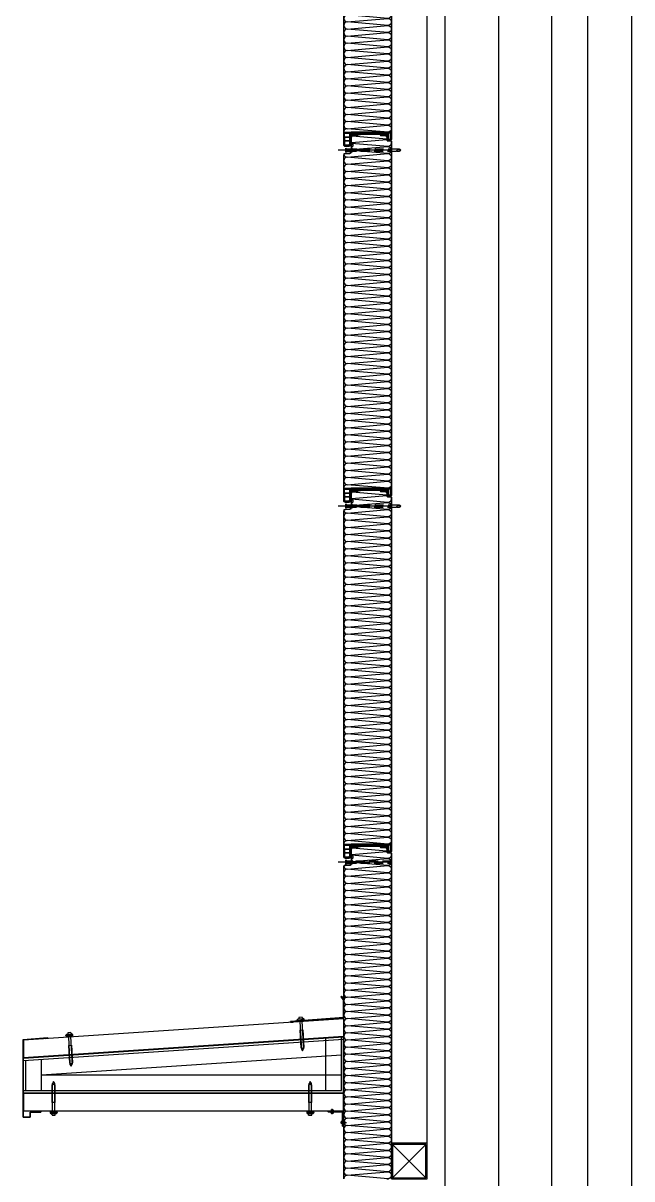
# Model space of a CAD drawing. Header units: millimetres. Extents: x 0 to 672800, y 0 to 118800.
# Drawn here: x 55165 to 56875, y 28554 to 31800 of the extents above; entities that cross this region are included whole.
import ezdxf
from ezdxf.xclip import XClip

# ---------------------------------------------------------------- set-up
doc = ezdxf.new("R2010")
doc.units = ezdxf.units.MM
doc.header["$LTSCALE"] = 200
doc.header["$XCLIPFRAME"] = 0
for name, pattern in [('CEN-GAUN', [32.2, 30, -1, 0.2, -1]), ('HIDDEN', [0.375, 0.25, -0.125]), ('XR-sec$0$DASHED', [0.75, 0.5, -0.25])]:
    doc.linetypes.add(name, pattern=pattern)
for name, color, linetype in [('0-S-col', 4, 'Continuous'), ('01하지철물', 253, 'Continuous'), ('161', 161, 'Continuous'), ('7', 7, 'Continuous'), ('A-CON', 2, 'Continuous'), ('BOLT', 8, 'Continuous'), ('BRK', 8, 'Continuous'), ('CEN', 1, 'CEN-GAUN'), ('CON', 2, 'Continuous'), ('ELE', 7, 'Continuous'), ('HAT', 8, 'Continuous'), ('HAT-253', 253, 'Continuous'), ('HAT-INS1', 252, 'Continuous'), ('Insul', 252, 'Continuous'), ('PANEL', 6, 'Continuous'), ('SYP_INSUL', 252, 'Continuous'), ('THK50', 6, 'Continuous'), ('WALL', 2, 'Continuous'), ('~BOLT', 11, 'Continuous'), ('후레싱', 4, 'Continuous')]:
    doc.layers.add(name, color=color, linetype=linetype)

# ---------------------------------------------------------------- blocks, each defined once
blk = doc.blocks.new('SCW-1')
at = {"layer": 'BOLT', "color": 8, "linetype": 'HIDDEN', "ltscale": 0.5}
for p, q in [((150, 3), (150, 9)), ((154.1, 12), (151.1, 9)), ((151.1, 9), (151.1, 3)), ((151.1, 3), (154.1, 0)), ((153.1, 5.4), (153.1, 6.6)), ((153.1, 6.6), (154.5, 6.6)), ((154.5, 5.4), (153.1, 5.4)), ((154.5, 12), (154.1, 12)), ((154.1, 0), (154.5, 0)), ((154.5, 6.6), (154.5, 12)), ((154.5, 0), (154.5, 5.4))]:
    blk.add_line(p, q, dxfattribs=at)
for points in [[(0, 6), (9, 7), (11, 9), (12, 7), (10, 3)], [(10, 3), (5, 3), (0, 6), (5, 9), (11, 9)], [(150, 3), (10, 3)], [(11, 9), (150, 9)]]:
    blk.add_lwpolyline(points, dxfattribs=at)
for centre, start, end in [((150.6, 9.2), 199.4712, 340.5288), ((150.6, 2.8), 19.4712, 160.5288)]:
    blk.add_arc(centre, 0.6, start, end, dxfattribs=at)
blk = doc.blocks.new('PANEL-135')
at = {"layer": '161'}
for p, q in [((150, 0), (0, 0)), ((150, -1000), (0, -1000))]:
    blk.add_line(p, q, dxfattribs=at)
at = {"layer": 'BOLT', "color": 8, "linetype": 'HIDDEN', "ltscale": 0.5}
for p, q in [((37.8, 20.4), (41.2, 17)), ((37.8, 19.3), (40.8, 16.3)), ((37.8, 8.7), (40.8, 11.7)), ((37.8, 7.6), (41.2, 11)), ((37.8, 6.4), (41.2, 3)), ((37.8, 5.3), (40.8, 2.3)), ((41.2, 17), (41.2, 11)), ((41.2, 3), (41.2, -3)), ((37.8, -5.3), (40.8, -2.3)), ((37.8, -6.1), (37.8, -6.1)), ((38.6, -5.6), (41.2, -3))]:
    blk.add_line(p, q, dxfattribs=at)
at = {"layer": 'HAT-INS1'}
for points in [[(137, 30.5), (39.6, 38.9)], [(37.8, 21.4), (137, 30)]]:
    blk.add_lwpolyline(points, dxfattribs=at)
for points in [[(147.4, 26.4, -0.625476), (139.5, 10.2), (37.8, 19.1)], [(37.8, 1.4), (139.5, 10.2, -1), (139.5, -9.8), (37.8, -0.9)], [(25.8, -19.8), (139.5, -9.8, -1), (139.5, -29.8), (25.8, -19.8), (25.8, -19.8, 1), (25.8, -39.8, 1)], [(25.8, -39.8), (139.5, -29.8, -1), (139.5, -49.8), (25.8, -39.8), (25.8, -39.8, 1), (25.8, -59.8, 1)], [(16.1, -12.4, 0.338737), (25.8, -19.8)], [(25.8, -59.8), (139.5, -49.8, -1), (139.5, -69.8), (25.8, -59.8), (25.8, -59.8, 1), (25.8, -79.8, 1)], [(25.8, -79.8), (139.5, -69.8, -1), (139.5, -89.8), (25.8, -79.8), (25.8, -79.8, 1), (25.8, -99.8, 1)], [(25.8, -99.8), (139.5, -89.8, -1), (139.5, -109.8), (25.8, -99.8), (25.8, -99.8, 1), (25.8, -119.8, 1)], [(25.8, -119.8), (139.5, -109.8, -1), (139.5, -129.8), (25.8, -119.8), (25.8, -119.8, 1), (25.8, -139.8, 1)], [(25.8, -139.8), (139.5, -129.8, -1), (139.5, -149.8), (25.8, -139.8), (25.8, -139.8, 1), (25.8, -159.8, 1)], [(25.8, -159.8), (139.5, -149.8, -1), (139.5, -169.8), (25.8, -159.8), (25.8, -159.8, 1), (25.8, -179.8, 1)], [(25.8, -179.8), (139.5, -169.8, -1), (139.5, -189.8), (25.8, -179.8), (25.8, -179.8, 1), (25.8, -199.8, 1)], [(25.8, -199.8), (139.5, -189.8, -1), (139.5, -209.8), (25.8, -199.8), (25.8, -199.8, 1), (25.8, -219.8, 1)], [(25.8, -219.8), (139.5, -209.8, -1), (139.5, -229.8), (25.8, -219.8), (25.8, -219.8, 1), (25.8, -239.8, 1)], [(25.8, -239.8), (139.5, -229.8, -1), (139.5, -249.8), (25.8, -239.8), (25.8, -239.8, 1), (25.8, -259.8, 1)], [(25.8, -259.8), (139.5, -249.8, -1), (139.5, -269.8), (25.8, -259.8), (25.8, -259.8, 1), (25.8, -279.8, 1)], [(25.8, -279.8), (139.5, -269.8, -1), (139.5, -289.8), (25.8, -279.8), (25.8, -279.8, 1), (25.8, -299.8, 1)], [(25.8, -299.8), (139.5, -289.8, -1), (139.5, -309.8), (25.8, -299.8), (25.8, -299.8, 1), (25.8, -319.8, 1)], [(25.8, -319.8), (139.5, -309.8, -1), (139.5, -329.8), (25.8, -319.8), (25.8, -319.8, 1), (25.8, -339.8, 1)], [(25.8, -339.8), (139.5, -329.8, -1), (139.5, -349.8), (25.8, -339.8), (25.8, -339.8, 1), (25.8, -359.8, 1)], [(25.8, -359.8), (139.5, -349.8, -1), (139.5, -369.8), (25.8, -359.8), (25.8, -359.8, 1), (25.8, -379.8, 1)], [(25.8, -379.8), (139.5, -369.8, -1), (139.5, -389.8), (25.8, -379.8), (25.8, -379.8, 1), (25.8, -399.8, 1)], [(25.8, -399.8), (139.5, -389.8, -1), (139.5, -409.8), (25.8, -399.8), (25.8, -399.8, 1), (25.8, -419.8, 1)], [(25.8, -419.8), (139.5, -409.8, -1), (139.5, -429.8), (25.8, -419.8), (25.8, -419.8, 1), (25.8, -439.8, 1)], [(25.8, -439.8), (139.5, -429.8, -1), (139.5, -449.8), (25.8, -439.8), (25.8, -439.8, 1), (25.8, -459.8, 1)], [(25.8, -459.8), (139.5, -449.8, -1), (139.5, -469.8), (25.8, -459.8), (25.8, -459.8, 1), (25.8, -479.8, 1)], [(25.8, -479.8), (139.5, -469.8, -1), (139.5, -489.8), (25.8, -479.8), (25.8, -479.8, 1), (25.8, -499.8, 1)], [(25.8, -499.8), (139.5, -489.8, -1), (139.5, -509.8), (25.8, -499.8), (25.8, -499.8, 1), (25.8, -519.8, 1)], [(25.8, -519.8), (139.5, -509.8, -1), (139.5, -529.8), (25.8, -519.8), (25.8, -519.8, 1), (25.8, -539.8, 1)], [(25.8, -539.8), (139.5, -529.8, -1), (139.5, -549.8), (25.8, -539.8), (25.8, -539.8, 1), (25.8, -559.8, 1)], [(25.8, -559.8), (139.5, -549.8, -1), (139.5, -569.8), (25.8, -559.8), (25.8, -559.8, 1), (25.8, -579.8, 1)], [(25.8, -579.8), (139.5, -569.8, -1), (139.5, -589.8), (25.8, -579.8), (25.8, -579.8, 1), (25.8, -599.8, 1)], [(25.8, -599.8), (139.5, -589.8, -1), (139.5, -609.8), (25.8, -599.8), (25.8, -599.8, 1), (25.8, -619.8, 1)], [(25.8, -619.8), (139.5, -609.8, -1), (139.5, -629.8), (25.8, -619.8), (25.8, -619.8, 1), (25.8, -639.8, 1)], [(25.8, -639.8), (139.5, -629.8, -1), (139.5, -649.8), (25.8, -639.8), (25.8, -639.8, 1), (25.8, -659.8, 1)], [(25.8, -659.8), (139.5, -649.8, -1), (139.5, -669.8), (25.8, -659.8), (25.8, -659.8, 1), (25.8, -679.8, 1)], [(25.8, -679.8), (139.5, -669.8, -1), (139.5, -689.8), (25.8, -679.8), (25.8, -679.8, 1), (25.8, -699.8, 1)], [(25.8, -699.8), (139.5, -689.8, -1), (139.5, -709.8), (25.8, -699.8), (25.8, -699.8, 1), (25.8, -719.8, 1)], [(25.8, -719.8), (139.5, -709.8, -1), (139.5, -729.8), (25.8, -719.8), (25.8, -719.8, 1), (25.8, -739.8, 1)], [(25.8, -739.8), (139.5, -729.8, -1), (139.5, -749.8), (25.8, -739.8), (25.8, -739.8, 1), (25.8, -759.8, 1)], [(25.8, -759.8), (139.5, -749.8, -1), (139.5, -769.8), (25.8, -759.8), (25.8, -759.8, 1), (25.8, -779.8, 1)], [(25.8, -779.8), (139.5, -769.8, -1), (139.5, -789.8), (25.8, -779.8), (25.8, -779.8, 1), (25.8, -799.8, 1)], [(25.8, -799.8), (139.5, -789.8, -1), (139.5, -809.8), (25.8, -799.8), (25.8, -799.8, 1), (25.8, -819.8, 1)], [(25.8, -819.8), (139.5, -809.8, -1), (139.5, -829.8), (25.8, -819.8), (25.8, -819.8, 1), (25.8, -839.8, 1)], [(25.8, -839.8), (139.5, -829.8, -1), (139.5, -849.8), (25.8, -839.8), (25.8, -839.8, 1), (25.8, -859.8, 1)], [(25.8, -859.8), (139.5, -849.8, -1), (139.5, -869.8), (25.8, -859.8), (25.8, -859.8, 1), (25.8, -879.8, 1)], [(25.8, -879.8), (139.5, -869.8, -1), (139.5, -889.8), (25.8, -879.8), (25.8, -879.8, 1), (25.8, -899.8, 1)], [(25.8, -899.8), (139.5, -889.8, -1), (139.5, -909.8), (25.8, -899.8), (25.8, -899.8, 1), (25.8, -919.8, 1)], [(25.8, -919.8), (139.5, -909.8, -1), (139.5, -929.8), (25.8, -919.8), (25.8, -919.8, 1), (25.8, -939.8, 1)], [(129.1, -948.8), (25.8, -939.8), (25.8, -939.8, 0.541794), (16.7, -953.8, 0.541794)], [(25.8, -939.8), (139.5, -929.8, -1), (139.5, -949.8), (138.9, -949.7)]]:
    blk.add_lwpolyline(points, format="xyb", dxfattribs=at)
at = {"layer": 'Insul', "color": 251}
for p, q in [((18.3, -964.5), (18.3, -973.7)), ((32.3, -964.5), (18.3, -964.5)), ((32.3, -973.7), (18.3, -973.7)), ((32.3, -964.5), (32.3, -973.7)), ((18.3, -974.7), (18.3, -983)), ((32.3, -974.7), (18.3, -974.7)), ((29, -986.4), (21.7, -986.4)), ((32.3, -974.7), (32.3, -983))]:
    blk.add_line(p, q, dxfattribs=at)
for points in [[(135.1, 38.5), (136, 38.5, 0.414214), (136.3, 38.8), (136.3, 39), (136.3, 39.5, 0.414214), (133.3, 42.5), (128.3, 43.2), (120.8, 43.2, -0.414214), (120.3, 43.7), (120.3, 44, -0.414214), (120.8, 44.5), (133.9, 44.5), (135.5, 44.1, 0.487928), (135.9, 44.4), (135.9, 44.5, 0.414214), (133.9, 46.5), (82.3, 46.5), (40.6, 46.5, 0.414214), (38.6, 44.5), (38.6, 44.4, 0.487928), (39, 44.1), (40.6, 44.5), (53.7, 44.5, -0.414214), (54.2, 44), (54.2, 43.7, -0.414214), (53.7, 43.2), (46.1, 43.2), (41.1, 42.5, 0.414214), (38.1, 39.5), (38.1, 39), (38.1, 38.8, 0.414214), (38.4, 38.5), (39.3, 38.5, 0.414214), (39.6, 38.8), (39.6, 39, -0.414214), (41.1, 40.5), (46.1, 41.2), (54.7, 41.2, 0.414214), (56.2, 42.7), (56.2, 44, -0.414214), (56.7, 44.5), (82.3, 44.5), (117.8, 44.5, -0.414214), (118.3, 44), (118.3, 42.7, 0.414214), (119.8, 41.2), (128.3, 41.2), (133.3, 40.5, -0.414214), (134.8, 39), (134.8, 38.8, 0.414214)], [(135.1, 38.5), (136, 38.5, 0.414214), (136.3, 38.8), (136.3, 39), (136.3, 39.5, 0.414214), (133.3, 42.5), (128.3, 43.2), (120.8, 43.2, -0.414214), (120.3, 43.7), (120.3, 44, -0.414214), (120.8, 44.5), (133.9, 44.5), (135.5, 44.1, 0.487928), (135.9, 44.4), (135.9, 44.5, 0.414214), (133.9, 46.5), (82.3, 46.5), (40.6, 46.5, 0.414214), (38.6, 44.5), (38.6, 44.4, 0.487928), (39, 44.1), (40.6, 44.5), (53.7, 44.5, -0.414214), (54.2, 44), (54.2, 43.7, -0.414214), (53.7, 43.2), (46.1, 43.2), (41.1, 42.5, 0.414214), (38.1, 39.5), (38.1, 39), (38.1, 38.8, 0.414214), (38.4, 38.5), (39.3, 38.5, 0.414214), (39.6, 38.8), (39.6, 39, -0.414214), (41.1, 40.5), (46.1, 41.2), (54.7, 41.2, 0.414214), (56.2, 42.7), (56.2, 44, -0.414214), (56.7, 44.5), (82.3, 44.5), (117.8, 44.5, -0.414214), (118.3, 44), (118.3, 42.7, 0.414214), (119.8, 41.2), (128.3, 41.2), (133.3, 40.5, -0.414214), (134.8, 39), (134.8, 38.8, 0.414214)], [(148.7, -968.9, -0.414214), (146.2, -971.4), (142.9, -971.4, -0.414214), (140.4, -968.9), (140.4, -953.8, 0.414214), (139.4, -952.8), (136.9, -952.8), (136.9, -951.8), (39, -951.8), (39, -952.8), (35.1, -952.8, 0.414214), (34.1, -953.8), (34.1, -983, -0.414191), (29.1, -988), (21.7, -988, -0.414236), (16.7, -983), (16.7, -949.8), (37, -949.8), (37, -948.8), (138.9, -948.8), (138.9, -949.8), (148.7, -949.8)], [(148.7, -968.9, -0.414214), (146.2, -971.4), (142.9, -971.4, -0.414214), (140.4, -968.9), (140.4, -953.8, 0.414214), (139.4, -952.8), (136.9, -952.8), (136.9, -951.8), (39, -951.8), (39, -952.8), (35.1, -952.8, 0.414214), (34.1, -953.8), (34.1, -983, -0.414191), (29.1, -988), (21.7, -988, -0.414236), (16.7, -983), (16.7, -949.8), (37, -949.8), (37, -948.8), (138.9, -948.8), (138.9, -949.8), (148.7, -949.8)], [(142, -951.4), (147, -951.4), (147, -968.9, -0.414214), (146.2, -969.7), (142.9, -969.7, -0.414214), (142, -968.9)]]:
    blk.add_lwpolyline(points, format="xyb", close=True, dxfattribs=at)
blk.add_lwpolyline([(32.3, -952.5), (32.3, -963.5), (18.3, -963.5), (18.3, -952.5)], close=True, dxfattribs=at)
for centre, start, end in [((21.7, -983), 180, 270.0043), ((29, -983), 270.0043, 0)]:
    blk.add_arc(centre, 3.35, start, end, dxfattribs=at)
at = {"layer": 'PANEL', "ltscale": 3}
for points in [[(44, 43.3), (44, 44.1), (39, 44.1, 0.414214), (37, 42.1), (37, -3.7, -0.39552), (32.8, -8.2), (19.7, -9.1, 0.39896), (15, -14.1), (15, -444.5), (15, -983.8, 0.414242), (20, -988.8), (31.5, -988.8, 0.414191), (35, -985.3), (35, -953.3), (42, -953.3), (42, -952.5), (34.2, -952.5), (34.2, -985.3, -0.414191), (31.5, -988), (20, -988, -0.414242), (15.8, -983.8), (15.8, -444.5), (15.8, -14.1, -0.399273), (19.8, -9.9), (32.8, -9, 0.39552), (37.8, -3.7), (37.8, 42.1, -0.414214), (39, 43.3), (44, 43.3)], [(130.5, 44.1), (130.5, 44.1), (130.5, 43.6), (135.5, 43.6, -0.414214), (137, 42.1), (137, 28.4, 0.414214), (139, 26.4), (148, 26.4, -0.414214), (149.5, 24.9), (149.5, -391.9), (149.5, -969.9, -0.414214), (148, -971.4), (141, -971.4, -0.414214), (139.5, -969.9), (139.5, -952.8), (137, -952.8), (137, -953.3), (139, -953.3), (139, -969.9, 0.414214), (141, -971.9), (148, -971.9, 0.414214), (150, -969.9), (150, -391.9), (150, 24.9, 0.414214), (148, 26.9), (139, 26.9, -0.414214), (137.5, 28.4), (137.5, 42.1, 0.414214), (135.5, 44.1), (130.5, 44.1)]]:
    blk.add_lwpolyline(points, format="xyb", dxfattribs=at)
at = {"layer": 'SYP_INSUL'}
for points in [[(37.8, 41.4), (38.9, 41.5)], [(38.1, 39), (37.8, 39.1)], [(56.2, 43.2), (70.1, 44.5)]]:
    blk.add_lwpolyline(points, dxfattribs=at)
at = {"layer": 'WALL', "color": 3}
blk.add_line((44, 43.3), (44, 43.3), dxfattribs=at)
at = {"xscale": -1}
blk.add_blockref('SCW-1', (176.2, -6), dxfattribs=at)
blk = doc.blocks.new('XR-sec$0$SELF80')
for p, q in [((-10, 3.3), (-10, 4.3)), ((10, 3.3), (-10, 3.3)), ((-9, 2.8), (9, 2.8)), ((-9, 2), (-9, 2.8)), ((9, 2), (-9, 2)), ((8, 6.3), (-8, 6.3)), ((-7.5, 0), (-7.5, 2)), ((7.5, 0), (-7.5, 0)), ((-4.5, 11.3), (-5.7, 6.3)), ((4.5, 11.3), (-4.5, 11.3)), ((-3.1, 0), (-3.1, -64.1)), ((2.9, 0), (2.9, -64.1)), ((4.5, 11.3), (5.7, 6.3)), ((7.5, 0), (7.5, 2)), ((9, 2.8), (9, 2)), ((10, 3.3), (10, 4.3)), ((-4.1, -24.4), (-4.1, -74.4)), ((-4.1, -24.4), (3.9, -24.4)), ((3.9, -24.4), (3.9, -74.4)), ((-4.1, -74.4), (-3.1, -74.4)), ((-3.1, -65.1), (-3.1, -77.9)), ((-3.1, -77.9), (-0.1, -83.3)), ((-3, -76.4), (1.1, -74.6)), ((-0.1, -83.3), (2.9, -77.9)), ((0.6, -78.3), (-0.1, -83.3)), ((2.9, -75.8), (0.6, -78.3)), ((1.1, -74.6), (2.9, -75.8)), ((2.9, -65.1), (2.9, -77.9)), ((2.9, -74.4), (3.9, -74.4))]:
    blk.add_line(p, q)
for centre, start, end in [((-8, 4.3), 90, 180), ((8, 4.3), 0, 90)]:
    blk.add_arc(centre, 2, start, end)
blk = doc.blocks.new('CANOP-P')
blk.add_circle((901, 335), 2.01)
blk.add_arc((897.9, 344.9), 6.84, 250.035, 331.5497)
at = {"layer": 'BRK'}
for p, q in [((900, 224.8), (1.5, 164.8)), ((900, 218.8), (1.5, 158.8)), ((894, 74.9), (894, 224.4)), ((900, 68.9), (900, 226.8)), ((1.5, 68.9), (1.5, 164.8)), ((7.5, 74.9), (7.5, 159.3)), ((1.5, 74.9), (894, 74.9)), ((1.5, 68.9), (900, 68.9))]:
    blk.add_line(p, q, dxfattribs=at)
at = {"layer": 'BRK', "color": 8, "linetype": 'XR-sec$0$DASHED'}
for p, q in [((850, 152.5), (850, 221.5)), ((850, 74.6), (850, 118.6))]:
    blk.add_line(p, q, dxfattribs=at)
at = {"layer": 'BRK', "color": 8}
for p, q in [((894, 174.3), (51.5, 118.2)), ((51.5, 74.9), (51.5, 162.9)), ((850, 118.9), (850, 152.5)), ((51.5, 118.9), (894, 118.9))]:
    blk.add_line(p, q, dxfattribs=at)
at = {"layer": 'THK50'}
for p, q in [((900, 276.9), (1.5, 217)), ((900, 276.9), (900, 226.7)), ((900, 226.8), (1.5, 166.9)), ((1.5, 217), (1.5, 166.9)), ((900, 67), (1.5, 67)), ((1.5, 67), (1.5, 17)), ((900, 17), (900, 67)), ((900, 17), (1.5, 17))]:
    blk.add_line(p, q, dxfattribs=at)
at = {"layer": '후레싱', "color": 1}
for p, q in [((868.3, 8.5), (868.3, 23.5)), ((891, -14.2), (908, -14.2))]:
    blk.add_line(p, q, dxfattribs=at)
at = {"layer": '후레싱'}
for points in [[(899.6, 279.9), (750.8, 269.5), (750.8, 267), (758.7, 267.6), (758.7, 268.1), (751.3, 267.5), (751.3, 269), (900, 279.4), (900, 329.6), (893.1, 338.3), (894.3, 339.2), (898.9, 333.4), (899.3, 333.7), (894.4, 339.9), (892.4, 338.4), (899.5, 329.4), (899.6, 279.9)], [(42, 15.5), (42, 16), (50, 16), (50, 14.2), (20, 14.2), (20, 0), (0, 0), (0, 218.3), (69.2, 223.6), (69.6, 221.8), (61.9, 221), (61.7, 221.5), (69, 222.2), (68.8, 223), (0.5, 217.9), (0.5, 0.5), (19.5, 0.5), (19.5, 14.7), (49.5, 14.7), (49.5, 15.5), (42, 15.5)]]:
    blk.add_lwpolyline(points, dxfattribs=at)
for points in [[(897.5, 15), (897.5, -24.6, 0.414214), (897.9, -25), (898, -25, 0.447244), (898.4, -24.6), (897.6, -17.6), (898.1, -17.6), (898.9, -24.5, -0.447244), (898, -25.5), (897.9, -25.5, -0.414214), (897, -24.6), (897, 14.5), (857.9, 14.5, -0.414214), (857, 15.4), (857, 15.5, -0.447244), (858, 16.4), (865, 15.6), (864.9, 15.1), (857.9, 15.9, 0.447244), (857.5, 15.5), (857.5, 15.4, 0.414214), (857.9, 15)], [(870.3, 14.5), (870.3, 17.5), (872.3, 17.5, 1), (864.3, 17.5), (866.3, 17.5), (866.3, 14.5), (864.3, 14.5, 1), (872.3, 14.5)], [(897, -12.2), (900, -12.2), (900, -10.2, -1), (900, -18.2), (900, -16.2), (897, -16.2), (897, -18.2, -1), (897, -10.2)]]:
    blk.add_lwpolyline(points, format="xyb", close=True, dxfattribs=at)
at = {"layer": '~BOLT'}
for p, rotation in [((779.9, 269.6), 3.453278116292619), ((130.3, 226.6), 3.161480019041976), ((85.7, 17), 180), ((806.4, 17), 180)]:
    blk.add_blockref('XR-sec$0$SELF80', p, dxfattribs=dict(at, rotation=rotation))
blk = doc.blocks.new('하지철물')
at = {"layer": '01하지철물', "color": 1}
for p, q in [((46.8, 46.8), (-46.8, -46.8)), ((46.8, -46.8), (-46.8, 46.8))]:
    blk.add_line(p, q, dxfattribs=at)
at = {"layer": '01하지철물'}
for points in [[(-50, -50), (-50, 50), (50, 50), (50, -50)], [(-46.8, -46.8), (-46.8, 46.8), (46.8, 46.8), (46.8, -46.8)]]:
    blk.add_lwpolyline(points, close=True, dxfattribs=at)
blk = doc.blocks.new('DRAIN_2')
at = {"layer": 'ELE', "elevation": 0}
blk.add_lwpolyline([(1075, 300), (1075, 6517.5, 1), (950, 6517.5), (950, 300)], format="xyb", dxfattribs=at)

msp = doc.modelspace()

# ---------------------------------------------------------------- linework, layer by layer
at = {"layer": '0-S-col', "color": 8}
msp.add_lwpolyline([(56350, 26443.6), (56650, 26443.6), (56650, 32443.6), (56350, 32443.6)], close=True, dxfattribs=at)
at = {"layer": '01하지철물'}
msp.add_line((56300, 28653.6), (56300, 34443.6), dxfattribs=at)
at = {"layer": 'CEN'}
msp.add_line((56500, 40443.6), (56500, 20443.6), dxfattribs=at)

# ---------------------------------------------------------------- block references
at = {"layer": '7', "xscale": -1, "rotation": 180}
msp.add_blockref('하지철물', (56250, 28603.6), dxfattribs=at)
at = {"layer": 'A-CON'}
ref = msp.add_blockref('PANEL-135', (56050, 29443.6), dxfattribs=at)
XClip(ref).set_block_clipping_path([(15, -890.0000000022), (150, 49.9999999999)])
at = {"layer": 'CON'}
for p in [(56050, 32443.6), (56050, 31443.6), (56050, 30443.6)]:
    msp.add_blockref('PANEL-135', p, dxfattribs=at)
at = {"layer": 'HAT'}
msp.add_blockref('DRAIN_2', (55800, 26143.6), dxfattribs=at)
at = {"layer": 'HAT-253'}
msp.add_blockref('CANOP-P', (55165.4, 28726.7), dxfattribs=at)

doc.saveas('drawing.dxf')
